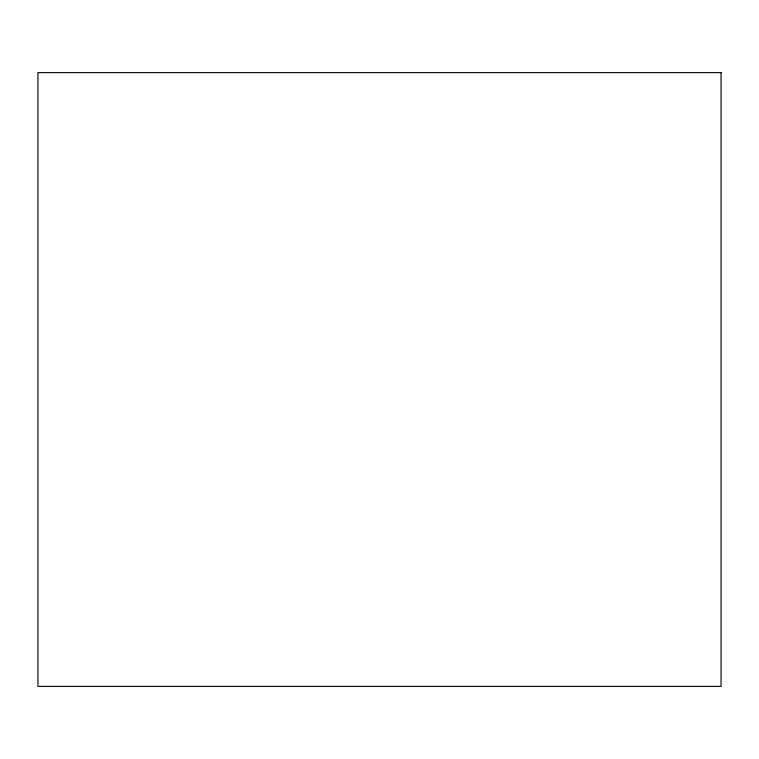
<?xml version="1.0" encoding="UTF-8"?>
<svg xmlns="http://www.w3.org/2000/svg" width="759" height="759" viewBox="0 0 759 759"><rect width="100%" height="100%" fill="white"/><g stroke="black" fill="none" stroke-linecap="round" stroke-linejoin="round"><path stroke-width="1.14" d="M721.05 72.627L37.95 72.627L37.95 686.373L721.05 686.373L721.05 72.627"/></g></svg>
